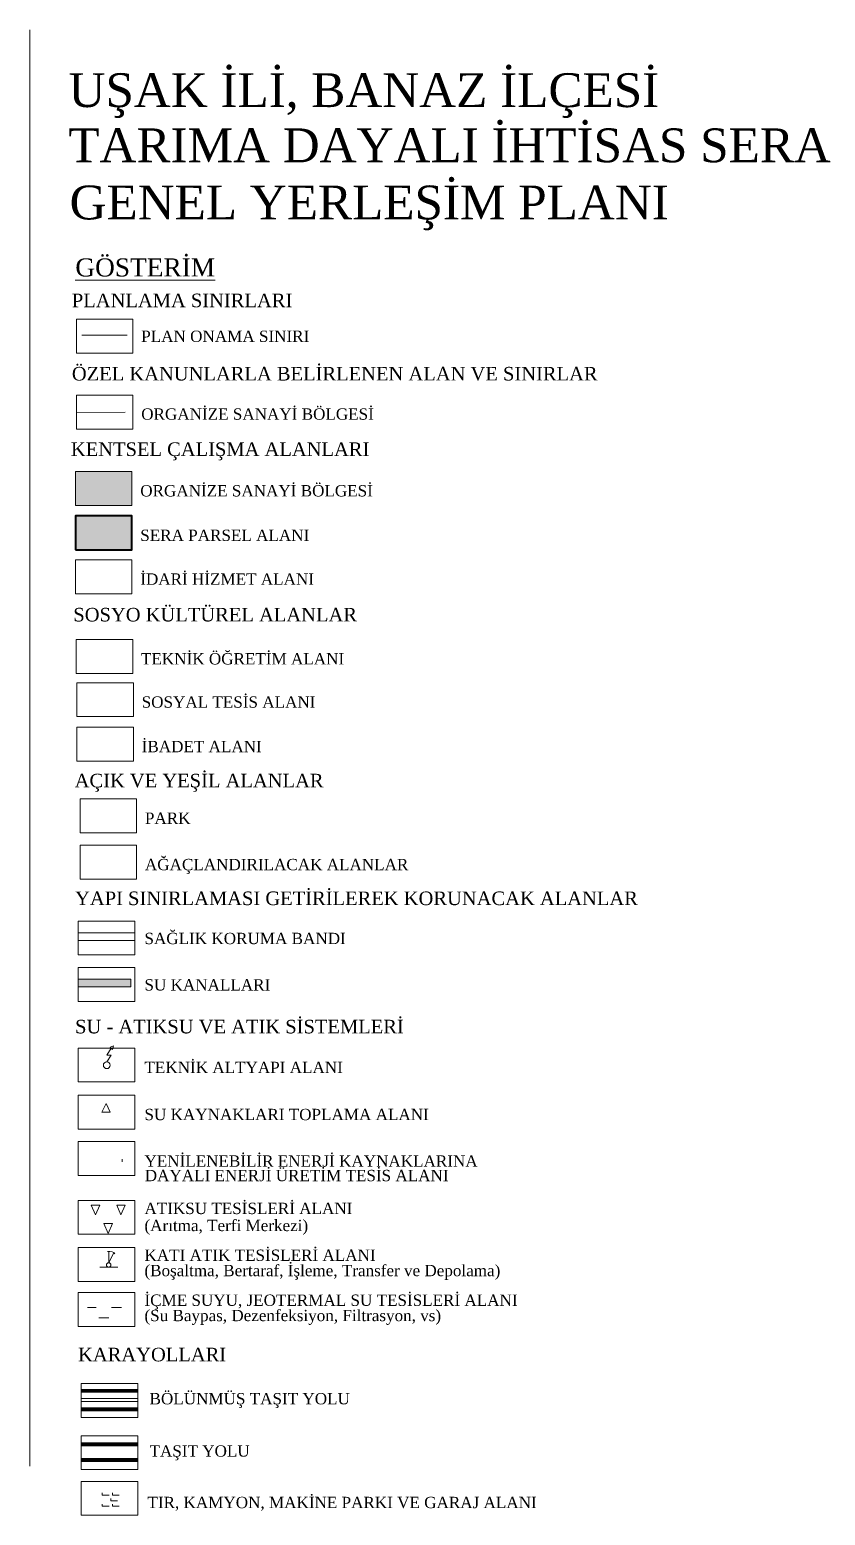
# Model space of a CAD drawing. Header units: metres. Extents: x 478603 to 489313, y 4282657 to 4289463.
# Drawn here: x 479250 to 479601, y 4288012 to 4288668 of the extents above; entities that cross this region are included whole.
import ezdxf

# ---------------------------------------------------------------- set-up
doc = ezdxf.new("R2010")
doc.units = ezdxf.units.M
doc.layers.get('0').update_dxf_attribs({"color": 5, "lineweight": 0})
for name, color, linetype, lineweight in [('97', 2, 'Continuous', 0), ('ADAKENARI', 18, 'Continuous', 0), ('CERCEVE', 18, 'Continuous', 0), ('KALDIRIM', 11, 'Continuous', 0), ('LEJANT', 18, 'Continuous', 0), ('P_ALAN', 143, 'Continuous', 0), ('P_U_KNL', 143, 'Continuous', 0), ('PARSEL_ALN', 207, 'Continuous', 0), ('PARSEL_SERA_ALAN', 9, 'Continuous', 40), ('PLAN_SEMBOL', 18, 'Continuous', 0), ('REFUJ', 63, 'Continuous', 0)]:
    doc.layers.add(name, color=color, linetype=linetype, lineweight=lineweight)
doc.styles.get("Standard").update_dxf_attribs({"font": 'times.ttf'})

# ---------------------------------------------------------------- blocks, each defined once
blk = doc.blocks.new('155')
for p, q in [((0, 2.85, 942.48), (-1.9, -0.95, 942.48)), ((1.9, -0.95, 942.48), (0, 2.85, 942.48)), ((-1.9, -0.95, 942.48), (1.9, -0.95, 942.48))]:
    blk.add_line(p, q)
blk = doc.blocks.new('156')
for p, q in [((-3.43, 1.71, 942.48), (-7.43, 1.71, 942.48)), ((3.43, 1.71, 942.48), (8, 1.71, 942.48)), ((-2.29, -2.86, 942.48), (2.29, -2.86, 942.48))]:
    blk.add_line(p, q)
blk = doc.blocks.new('119')
for p, q in [((-3.75, 2, 942.48), (-3.75, 3, 942.48)), ((-3.75, 2, 942.48), (-0.75, 2, 942.48)), ((0, 0.5, 942.48), (0, -0.5, 942.48)), ((0.75, 2, 942.48), (0.75, 3, 942.48)), ((0.75, 2, 942.48), (3.75, 2, 942.48)), ((-3.75, -2, 942.48), (-3.75, -3, 942.48)), ((-3.75, -3, 942.48), (-0.75, -3, 942.48)), ((0, -0.5, 942.48), (3, -0.5, 942.48)), ((0.75, -2, 942.48), (0.75, -3, 942.48)), ((0.75, -3, 942.48), (3.75, -3, 942.48))]:
    blk.add_line(p, q)
blk = doc.blocks.new('157')
for p, q in [((-7.5, 5, 942.48), (-3.75, 5, 942.48)), ((-5.625, 0.625, 942.48), (-7.5, 5, 942.48)), ((-3.75, 5, 942.48), (-5.625, 0.625, 942.48)), ((3.75, 5, 942.48), (7.5, 5, 942.48)), ((5.625, 0.625, 942.48), (3.75, 5, 942.48)), ((7.5, 5, 942.48), (5.625, 0.625, 942.48)), ((-1.875, -3.125, 942.48), (1.875, -3.125, 942.48)), ((0, -7.5, 942.48), (-1.875, -3.125, 942.48)), ((1.875, -3.125, 942.48), (0, -7.5, 942.48))]:
    blk.add_line(p, q)
blk = doc.blocks.new('158')
for p, q in [((-0.25, 6, 942.48), (-0.5, 6, 942.48)), ((0.5, 6, 942.48), (-0.25, 6, 942.48)), ((0, 6, 942.48), (0, 1, 942.48)), ((0, 1, 942.48), (2.25, 5.5, 942.48)), ((1.5, 5.75, 942.48), (0.5, 6, 942.48)), ((2.25, 5.5, 942.48), (1.5, 5.75, 942.48)), ((2.75, 5, 942.48), (2.25, 5.5, 942.48)), ((-4, -1, 942.48), (4, -1, 942.48))]:
    blk.add_line(p, q)
blk.add_circle((0, 0, 942.48), 1)
blk = doc.blocks.new('160')
for p, q in [((0, 4.5, 942.48), (2, 7.5, 942.48)), ((3, 8.5, 942.48), (1.5, 8, 942.48)), ((1.5, 8, 942.48), (2.5, 7, 942.48)), ((2.5, 7, 942.48), (3, 8.5, 942.48)), ((0, 1.5, 942.48), (2, 4.5, 942.48)), ((2, 4.5, 942.48), (0, 4.5, 942.48))]:
    blk.add_line(p, q)
blk.add_circle((0, 0, 942.48), 1.5)
blk = doc.blocks.new('146')
blk.add_line((0, 0, 942.48), (0, -1.48, 942.48))

msp = doc.modelspace()

# ---------------------------------------------------------------- hatches: boundary and pattern name
at = {"layer": 'P_ALAN'}
msp.add_hatch(color=256, dxfattribs=at).paths.add_polyline_path([(479271.17, 4288245.35), (479271.17, 4288248.74), (479294.39, 4288248.74), (479294.39, 4288245.35)])
at = {"layer": 'PARSEL_ALN'}
msp.add_hatch(color=256, dxfattribs=at).paths.add_polyline_path([(479269.9, 4288458.13), (479294.89, 4288458.13), (479294.89, 4288473.12), (479269.9, 4288473.12)])
at = {"layer": 'PARSEL_SERA_ALAN'}
msp.add_hatch(color=256, dxfattribs=at).paths.add_polyline_path([(479269.9, 4288438.44), (479294.89, 4288438.44), (479294.89, 4288453.44), (479269.9, 4288453.44)])

# ---------------------------------------------------------------- linework, layer by layer
at = {"layer": 'ADAKENARI', "color": 18, "lineweight": 120}
for p, q in [((479297.49, 4288066.89), (479272.5, 4288066.89)), ((479272.5, 4288058.62), (479297.49, 4288058.62))]:
    msp.add_line(p, q, dxfattribs=at)
at = {"layer": 'ADAKENARI', "color": 18, "lineweight": 100}
for p, q in [((479297.49, 4288043.25), (479272.5, 4288043.25)), ((479272.5, 4288036.25), (479297.49, 4288036.25))]:
    msp.add_line(p, q, dxfattribs=at)
at = {"layer": 'CERCEVE'}
msp.add_line((479249.73, 4288033.62), (479249.73, 4288668.34), dxfattribs=at)
at = {"layer": 'KALDIRIM', "color": 18}
for p, q in [((479297.49, 4288066.25), (479272.5, 4288066.25)), ((479272.5, 4288059.35), (479297.49, 4288059.35)), ((479297.49, 4288042.59), (479272.5, 4288042.59)), ((479272.5, 4288036.99), (479297.49, 4288036.99))]:
    msp.add_line(p, q, dxfattribs=at)
at = {"layer": 'LEJANT'}
for p, q in [((479272.83, 4288533.35, 942.48), (479292.83, 4288533.35, 942.48)), ((479270.5, 4288499.24, 942.48), (479291.84, 4288499.32, 942.48)), ((479271.27, 4288269.25), (479296.27, 4288269.25)), ((479271.27, 4288265.86), (479296.27, 4288265.86)), ((479271.17, 4288248.74), (479294.39, 4288248.74)), ((479271.17, 4288245.35), (479294.39, 4288245.35))]:
    msp.add_line(p, q, dxfattribs=at)
for points in [[(479270.34, 4288525.4, 0), (479295.33, 4288525.4, 0), (479295.33, 4288540.39, 0), (479270.34, 4288540.39, 0), (479270.34, 4288525.4, 0)], [(479270.34, 4288491.78, 0), (479295.33, 4288491.78, 0), (479295.33, 4288506.77, 0), (479270.34, 4288506.77, 0), (479270.34, 4288491.78, 0)], [(479269.9, 4288458.13, 0), (479294.89, 4288458.13, 0), (479294.89, 4288473.12, 0), (479269.9, 4288473.12, 0), (479269.9, 4288458.13, 0)], [(479269.9, 4288438.44, 0), (479294.89, 4288438.44, 0), (479294.89, 4288453.44, 0), (479269.9, 4288453.44, 0), (479269.9, 4288438.44, 0)], [(479269.9, 4288419.1, 0), (479294.89, 4288419.1, 0), (479294.89, 4288434.1, 0), (479269.9, 4288434.1, 0), (479269.9, 4288419.1, 0)], [(479270.24, 4288383.86, 0), (479295.23, 4288383.86, 0), (479295.23, 4288398.86, 0), (479270.24, 4288398.86, 0), (479270.24, 4288383.86, 0)], [(479270.54, 4288364.77, 0), (479295.53, 4288364.77, 0), (479295.53, 4288379.76, 0), (479270.54, 4288379.76, 0), (479270.54, 4288364.77, 0)], [(479270.54, 4288345.08, 0), (479295.53, 4288345.08, 0), (479295.53, 4288360.08, 0), (479270.54, 4288360.08, 0), (479270.54, 4288345.08, 0)], [(479271.96, 4288313.42, 0), (479296.95, 4288313.42, 0), (479296.95, 4288328.42, 0), (479271.96, 4288328.42, 0), (479271.96, 4288313.42, 0)], [(479271.96, 4288292.93, 0), (479296.95, 4288292.93, 0), (479296.95, 4288307.93, 0), (479271.96, 4288307.93, 0), (479271.96, 4288292.93, 0)], [(479271.18, 4288259.46, 0), (479296.17, 4288259.46, 0), (479296.17, 4288274.46, 0), (479271.18, 4288274.46, 0), (479271.18, 4288259.46, 0)], [(479271.18, 4288238.85, 0), (479296.17, 4288238.85, 0), (479296.17, 4288253.85, 0), (479271.18, 4288253.85, 0), (479271.18, 4288238.85, 0)], [(479271.18, 4288203.34, 0), (479296.17, 4288203.34, 0), (479296.17, 4288218.34, 0), (479271.18, 4288218.34, 0), (479271.18, 4288203.34, 0)], [(479271.18, 4288182.53, 0), (479296.17, 4288182.53, 0), (479296.17, 4288197.53, 0), (479271.18, 4288197.53, 0), (479271.18, 4288182.53, 0)], [(479271.18, 4288161.99, 0), (479296.17, 4288161.99, 0), (479296.17, 4288176.99, 0), (479271.18, 4288176.99, 0), (479271.18, 4288161.99, 0)], [(479271.18, 4288136, 0), (479296.17, 4288136, 0), (479296.17, 4288151, 0), (479271.18, 4288151, 0), (479271.18, 4288136, 0)], [(479271.18, 4288115.18, 0), (479296.17, 4288115.18, 0), (479296.17, 4288130.18, 0), (479271.18, 4288130.18, 0), (479271.18, 4288115.18, 0)], [(479271.18, 4288095.3, 0), (479296.17, 4288095.3, 0), (479296.17, 4288110.3, 0), (479271.18, 4288110.3, 0), (479271.18, 4288095.3, 0)], [(479272.5, 4288055.09, 0), (479297.49, 4288055.09, 0), (479297.49, 4288070.09, 0), (479272.5, 4288070.09, 0), (479272.5, 4288055.09, 0)], [(479272.5, 4288032.01, 0), (479297.49, 4288032.01, 0), (479297.49, 4288047.01, 0), (479272.5, 4288047.01, 0), (479272.5, 4288032.01, 0)], [(479272.5, 4288011.84, 0), (479297.49, 4288011.84, 0), (479297.49, 4288026.84, 0), (479272.5, 4288026.84, 0), (479272.5, 4288011.84, 0)]]:
    msp.add_polyline3d(points, close=True, dxfattribs=at)
at = {"layer": 'P_ALAN'}
msp.add_polyline3d([(479271.17, 4288245.35, 0), (479271.17, 4288248.74, 0), (479294.39, 4288248.74, 0), (479294.39, 4288245.35, 0), (479271.17, 4288245.35, 0)], close=True, dxfattribs=at)
msp.add_polyline3d([(479271.17, 4288245.35, 0), (479271.17, 4288248.74, 0), (479294.39, 4288248.74, 0), (479294.39, 4288245.35, 0), (479271.17, 4288245.35, 0)], close=True, dxfattribs=at)
at = {"layer": 'P_U_KNL'}
msp.add_polyline3d([(479271.17, 4288245.35, 0), (479271.17, 4288248.74, 0), (479294.39, 4288248.74, 0), (479294.39, 4288245.35, 0), (479271.17, 4288245.35, 0)], close=True, dxfattribs=at)
at = {"layer": 'PARSEL_ALN'}
msp.add_polyline3d([(479269.9, 4288458.13, 0), (479294.89, 4288458.13, 0), (479294.89, 4288473.12, 0), (479269.9, 4288473.12, 0), (479269.9, 4288458.13, 0)], close=True, dxfattribs=at)
msp.add_polyline3d([(479269.9, 4288458.13, 0), (479294.89, 4288458.13, 0), (479294.89, 4288473.12, 0), (479269.9, 4288473.12, 0), (479269.9, 4288458.13, 0)], close=True, dxfattribs=at)
at = {"layer": 'PARSEL_SERA_ALAN'}
msp.add_polyline3d([(479269.9, 4288438.44, 0), (479294.89, 4288438.44, 0), (479294.89, 4288453.44, 0), (479269.9, 4288453.44, 0), (479269.9, 4288438.44, 0)], close=True, dxfattribs=at)
msp.add_polyline3d([(479269.9, 4288438.44, 0), (479294.89, 4288438.44, 0), (479294.89, 4288453.44, 0), (479269.9, 4288453.44, 0), (479269.9, 4288438.44, 0)], close=True, dxfattribs=at)
at = {"layer": 'REFUJ', "color": 18}
for p, q in [((479272.5, 4288063.49), (479297.49, 4288063.49)), ((479272.5, 4288062.11), (479297.49, 4288062.11))]:
    msp.add_line(p, q, dxfattribs=at)

# ---------------------------------------------------------------- block references
at = {"layer": '97', "xscale": 0.9750000238418579, "yscale": 0.9750000238418579}
msp.add_blockref('156', (479282.47, 4288101.95), dxfattribs=at)
at = {"layer": 'P_ALAN', "xscale": 0.9750000238418579, "yscale": 0.9750000238418579}
msp.add_blockref('155', (479283.45, 4288190.97), dxfattribs=at)
at = {"layer": 'PLAN_SEMBOL'}
for name, p in [('160', (479283.78, 4288210.73)), ('157', (479284.43, 4288143.92)), ('158', (479284.65, 4288122.45))]:
    msp.add_blockref(name, p, dxfattribs=at)
at = {"layer": 'PLAN_SEMBOL', "xscale": 0.800000011920929, "yscale": 0.800000011920929}
msp.add_blockref('146', (479290.58, 4288169.16), dxfattribs=at)
at = {"layer": 'PLAN_SEMBOL', "color": 18}
msp.add_blockref('119', (479285.52, 4288018.8), dxfattribs=at)

# ---------------------------------------------------------------- texts
at = {"layer": 'LEJANT'}
for s, height, p in [('UŞAK İLİ, BANAZ İLÇESİ', 14.9568, (479266.88, 4288634.16)), ('TARIMA DAYALI İHTİSAS SERA ORGANİZE SANAYİ BÖLGESİ', 14.9568, (479266.79, 4288609.77)), ('GENEL YERLEŞİM PLANI', 14.9568, (479267.34, 4288584.52)), ('%%UGÖSTERİM', 8, (479269.89, 4288559.28)), ('PLANLAMA SINIRLARI', 6, (479268.35, 4288545.71)), ('PLAN ONAMA SINIRI', 5, (479299.01, 4288530.36)), ('ÖZEL KANUNLARLA BELİRLENEN ALAN VE SINIRLAR', 6, (479268.35, 4288513.32)), ('ORGANİZE SANAYİ BÖLGESİ', 5, (479299.01, 4288495.99)), ('KENTSEL ÇALIŞMA ALANLARI', 6, (479267.92, 4288479.96)), ('ORGANİZE SANAYİ BÖLGESİ', 5, (479298.58, 4288462.09)), ('SERA PARSEL ALANI', 5, (479298.58, 4288442.41)), ('İDARİ HİZMET ALANI', 5, (479298.58, 4288423.07)), ('SOSYO KÜLTÜREL ALANLAR', 6, (479269, 4288406.84)), ('TEKNİK ÖĞRETİM ALANI', 5, (479298.91, 4288387.83)), ('SOSYAL TESİS ALANI', 5, (479299.21, 4288368.73)), ('İBADET ALANI', 5, (479299.21, 4288349.05)), ('AÇIK VE YEŞİL ALANLAR', 6, (479269.59, 4288333.51)), ('PARK', 5, (479300.64, 4288317.39)), ('AĞAÇLANDIRILACAK ALANLAR', 5, (479300.64, 4288296.9)), ('YAPI SINIRLAMASI GETİRİLEREK KORUNACAK ALANLAR', 6, (479269.78, 4288281.49)), ('SAĞLIK KORUMA BANDI', 5, (479300.44, 4288264.25)), ('SU KANALLARI', 5, (479300.44, 4288243.74)), ('SU - ATIKSU VE ATIK SİSTEMLERİ', 6, (479269.78, 4288224.8)), ('TEKNİK ALTYAPI ALANI', 5, (479300.44, 4288207.27)), ('SU KAYNAKLARI TOPLAMA ALANI', 5, (479300.44, 4288186.46)), ('YENİLENEBİLİR ENERJİ KAYNAKLARINA', 5, (479300.44, 4288165.89)), ('DAYALI ENERJİ ÜRETİM TESİS ALANI', 5, (479300.57, 4288159.49)), ('ATIKSU TESİSLERİ ALANI ', 5, (479300.44, 4288144.96)), ('(Arıtma, Terfi Merkezi)', 5, (479300.44, 4288137.41)), ('KATI ATIK TESİSLERİ ALANI ', 5, (479300.44, 4288124.27)), ('(Boşaltma, Bertaraf, İşleme, Transfer ve Depolama)', 5, (479300.44, 4288117.5)), ('İÇME SUYU, JEOTERMAL SU TESİSLERİ ALANI', 5, (479300.44, 4288104.39)), ('(Su Baypas, Dezenfeksiyon, Filtrasyon, vs)', 5, (479300.44, 4288097.63)), ('KARAYOLLARI', 6, (479271.1, 4288079.87)), ('BÖLÜNMÜŞ TAŞIT YOLU', 5, (479302.69, 4288060.87)), ('TAŞIT YOLU', 5, (479302.69, 4288037.75)), ('TIR, KAMYON, MAKİNE PARKI VE GARAJ ALANI', 5, (479301.76, 4288015))]:
    msp.add_text(s, height=height, dxfattribs=at).set_placement(p)

doc.saveas('drawing.dxf')
